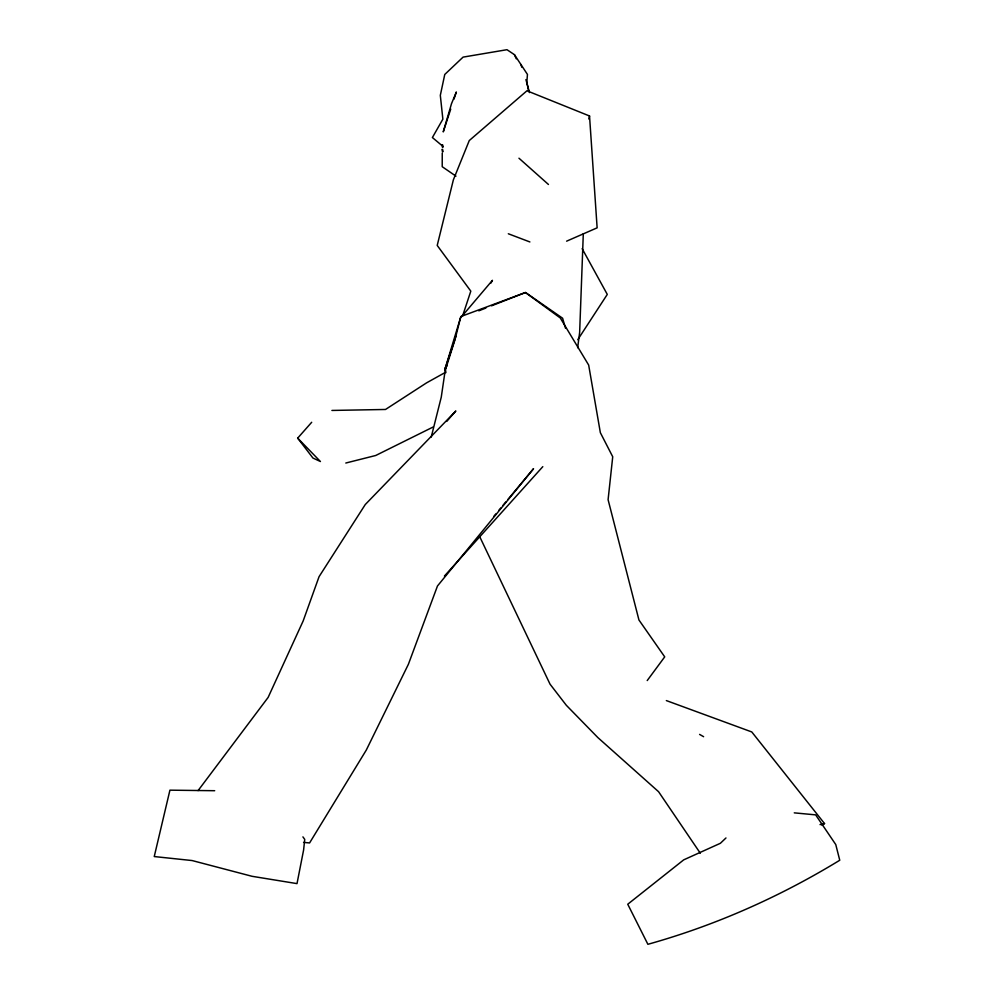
<?xml version="1.0" encoding="UTF-8"?>
<svg xmlns="http://www.w3.org/2000/svg" width="994" height="994" viewBox="0 0 994 994"><rect width="100%" height="100%" fill="white"/><g stroke="black" fill="none" stroke-linecap="round" stroke-linejoin="round"><path stroke-width="1.49" d="M442.243 153.088L442.218 166.706L455.96 176.149M583.304 233.739L579.651 332.369L577.651 347.726M442.392 147.224L442.641 144.838L441.995 144.888L443.051 147.174M442.392 151.722L442.653 149.336L441.995 149.386L443.051 151.672M445.759 366.513L441.261 397.165L431.222 437.099M588.796 119.007L589.529 115.987L526.944 90.789L469.267 140.552L453.388 179.79L437.211 245.431L470.808 291.143L462.62 315.881M446.952 365.655L444.79 369.718L460.408 318.055L492.44 280.32L490.999 283.029M450.729 109.091L443.237 131.904L451.487 103.724L456.345 91.995L453.997 99.114M444.79 369.718L455.873 336.258M577.787 339.687L607.284 294.41L582.136 248.637M647.218 680.567L664.713 656.872L638.943 619.995L608.092 499.696L612.726 456.768L600.351 432.663L588.672 365.071L560.281 317.968L525.453 292.522L460.818 316.552L454.966 339.811L445.474 369.681L445.908 372.626M198.067 790.615L268.132 697.415L303.158 620.964L319.062 576.682L365.258 504.554L455.836 410.982L446.704 421.444M493.844 516.333L495.82 513.948M498.802 510.369L500.79 507.996M502.778 505.611L505.747 502.032M507.735 499.659L533.542 468.696L437.472 585.988L408.372 664.327L366.289 750.072L309.594 842.937L303.568 842.403M297.678 438.13L320.428 461.514L312.948 458.048L297.678 438.13L311.694 422.276M444.417 576.06L542.811 466.658M725.968 837.967L720.389 843.285L683.723 859.847L627.748 904.229L647.889 944.3C715.456 925.426 779.917 896.799 839.756 860.245L835.768 844.565L815.652 814.869L794.268 812.856M821.914 825.219L824.523 823.566L751.775 731.944L666.353 700.584M445.275 372.452L426.538 382.876L385.51 409.466L331.909 410.447M433.322 426.923L375.72 455.488L345.8 463.03M566.617 241.169L597.133 227.837L589.529 115.987M478.797 310.824L485.88 308.053M491.533 305.829L525.491 292.484L562.604 318.217L565.524 328.293M820.038 824.598L824.523 823.566M214.692 790.715L169.924 790.168L154.244 856.555L192.128 860.555L252.066 876.298L297.007 883.616L303.605 849.982L304.736 839.383L302.921 836.873M508.319 233.764L529.889 241.952M699.602 734.404L703.615 736.703M528.709 91.299L526.832 82.34L527.454 74.426L514.432 54.658L506.977 49.7L463.08 57.118L444.765 74.463L440.317 95.349L442.864 119.156L432.39 137.545L442.889 146.317M518.955 158.208L548.452 184.474M700.31 853.237L658.575 791.709L597.866 737.585L566.307 705.268L550.042 684.17L479.754 536.76M514.432 54.658L516.296 58.808M520.906 64.486L521.813 67.232M525.913 79.595L529.491 92.591"/></g></svg>
